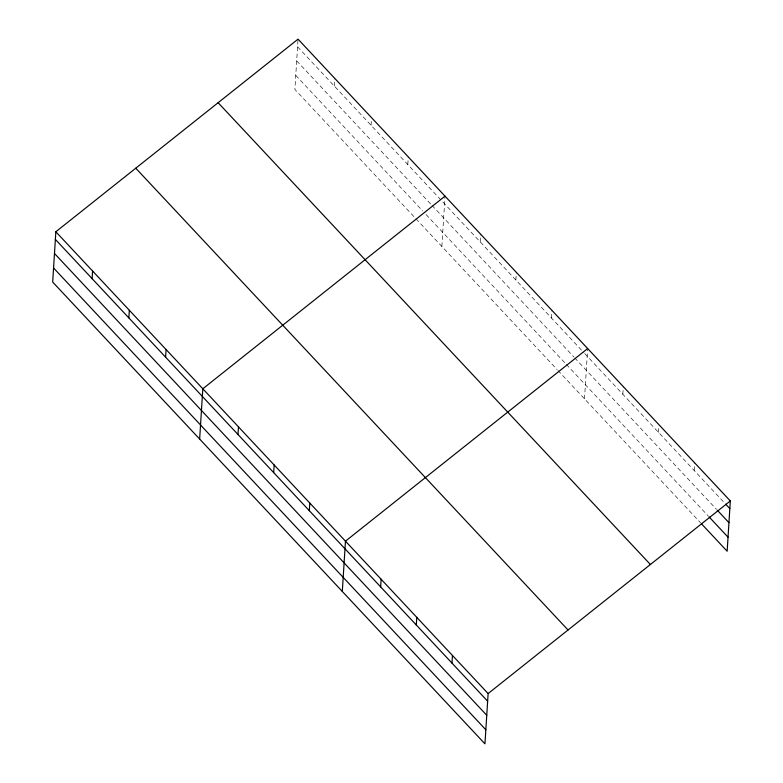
<?xml version="1.0" encoding="UTF-8"?>
<svg xmlns="http://www.w3.org/2000/svg" width="783" height="783" viewBox="0 0 783 783"><rect width="100%" height="100%" fill="white"/><g stroke="black" fill="none" stroke-linecap="round" stroke-linejoin="round"><path stroke-width="0.59" stroke-dasharray="3.92 2.94" d="M297.98 40.236L294.878 89.438L415.127 217.899M334.312 86.042L334.791 78.398M371.054 125.29L371.465 118.742M407.796 164.547L408.276 156.903M441.857 246.449L445.018 196.161M480.194 241.898L480.684 234.254M515.86 279.991L516.34 272.357M551.526 318.094L552.005 310.45M584.5 398.841L587.593 349.639M622.847 394.289L623.327 386.645M658.513 432.382L658.924 425.835M694.169 470.485L694.648 462.841M297.569 46.784L583.864 352.644M584.695 353.534L724.862 503.263M296.679 60.859L431.13 204.49M431.962 205.381L573.861 356.97M574.693 357.86L716.504 509.361M295.768 75.364L422.693 210.96M426.04 214.532L565.483 363.498M566.315 364.389L708.135 515.889M415.969 218.8L557.134 369.605M557.966 370.486L700.609 522.878"/><path stroke-width="1.17" d="M55.847 231.768L52.686 282.056L484.951 743.85L488.122 693.562L55.847 231.768L298.049 39.15L730.314 500.944L727.153 551.232L701.441 523.768M92.11 278.66L92.59 271.016M128.852 317.908L129.332 310.274M165.595 357.165L166.074 349.521M199.655 439.067L202.817 388.779L445.018 196.161M238.003 434.516L238.482 426.872M273.668 472.609L274.148 464.975M309.324 510.712L309.804 503.068M342.308 591.459L345.469 541.17L587.661 348.552M380.655 586.907L381.135 579.263M416.311 625L416.791 617.366M451.977 663.103L452.457 655.459M488.122 693.562L730.314 500.944M725.684 504.144L729.834 508.578M717.336 510.252L728.944 522.653M708.958 516.78L728.033 537.158M218.124 102.71L650.389 564.504M135.772 168.208L568.047 629.992M55.368 239.402L487.643 701.196M54.487 253.477L486.752 715.27M53.567 267.982L485.842 729.776"/></g></svg>
